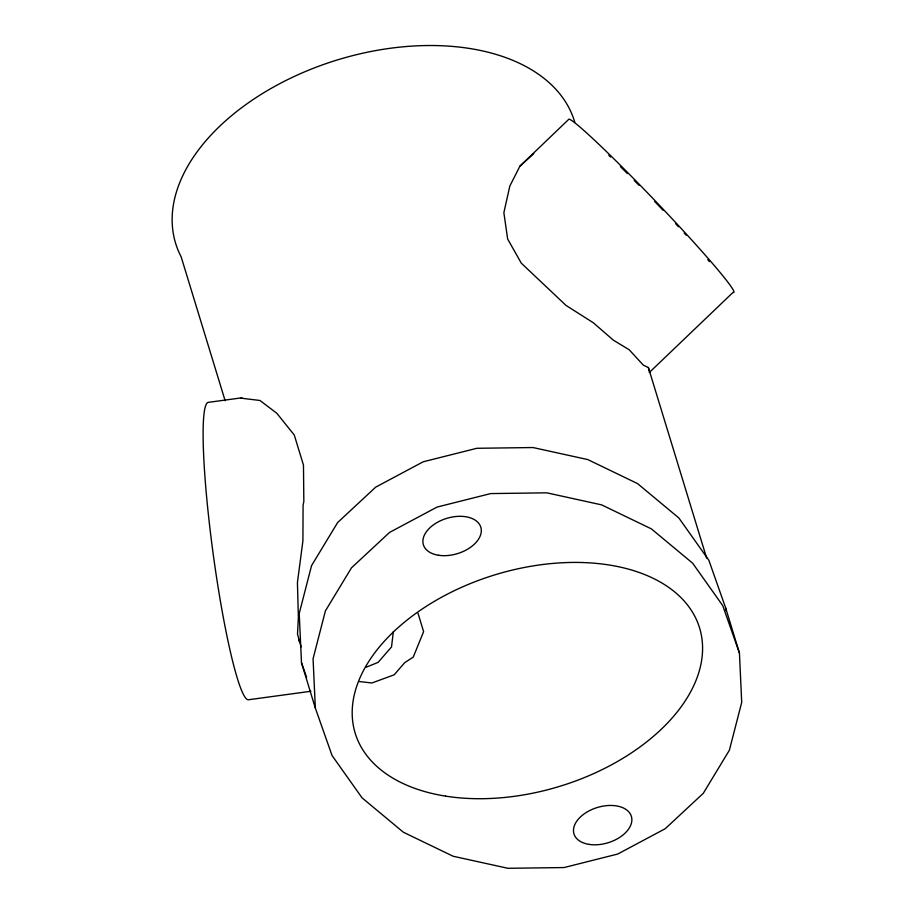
<?xml version="1.0" encoding="UTF-8"?>
<svg xmlns="http://www.w3.org/2000/svg" width="914" height="914" viewBox="0 0 914 914"><rect width="100%" height="100%" fill="white"/><g stroke="black" fill="none" stroke-linecap="round" stroke-linejoin="round"><path stroke-width="1.37" d="M393.374 631.471L391.523 646.941L378.133 662.364L366.114 667.231M649.237 372.581L733.005 292.423A120.031 6.398 46.3 0 0 664.741 210.883A120.031 6.398 46.3 0 0 569.034 119.06L519.917 166.177L509.818 186.079L503.865 212.688L507.647 239L521.288 263.152L565.983 305.39L593.323 322.768L613.363 340.168L629.175 349.754L643.387 365.2L648.392 367.554L706.636 558.1M533.753 153.632L519.917 166.177M241.045 398.161L259.987 400.492L276.851 413.311L294.262 435.007L303.471 465.112L303.836 501.569L303.082 505.145L302.911 540.894L297.427 582.549L298.375 617.224L297.507 634.145L301.106 646.895M241.936 397.796L208.186 402.377A150.045 15.447 82.3 0 0 213.065 553.096A150.045 15.447 82.3 0 0 248.574 699.736L310.829 691.281M359.271 681.524L371.895 682.986L394.163 674.818L404.708 662.661L413.231 657.109L423.616 631.643L418.018 613.317M725.59 607.741L708.864 560.282L678.828 517.941L637.526 483.586L587.782 459.571L532.976 447.54L476.834 448.294L423.205 461.787L375.734 487.116L337.643 522.534L311.548 565.629L299.221 613.477L301.494 662.81L315.341 708.099L332.068 755.558L362.104 797.899L403.405 832.254L453.161 856.258L507.967 868.3L564.098 867.546L617.727 854.042L665.209 828.724L703.289 793.306L729.383 750.211L741.711 702.363L739.437 653.03L725.59 607.741L725.727 610.552M739.437 653.03L722.711 605.571L692.675 563.23L651.374 528.875L601.629 504.871L546.823 492.829L490.681 493.583L437.052 507.076L389.581 532.405L351.49 567.822L325.395 610.918L313.068 658.766L315.341 708.099M301.494 662.81L306.613 677.308M225.141 400.732L181.155 256.834A208.563 128.12 -17 0 1 327.018 63.283A208.563 128.12 -17 0 1 574.769 122.19M298.649 639.194L299.369 641.799M648.392 367.554L649.386 371.541M608.781 155.289A105.03 5.598 46.3 0 1 610.609 157.048M620.4 166.599A105.03 5.598 46.3 0 1 627.415 173.58M634.167 180.378A105.03 5.598 46.3 0 1 639.103 185.382M654.515 201.297A105.03 5.598 46.3 0 1 663.016 210.231M675.629 223.702A105.03 5.598 46.3 0 1 678.439 226.729M684.186 233.001A105.03 5.598 46.3 0 1 686.163 235.172M707.779 259.645A105.03 5.598 46.3 0 1 709.435 261.61M589.027 844.387A30.013 18.429 -17 0 0 631.848 819.058A30.013 18.429 -17 0 0 587.142 811.952A30.013 18.429 -17 0 0 589.027 844.387M438.469 555.255A30.013 18.429 -17 0 0 481.29 529.926A30.013 18.429 -17 0 0 436.572 522.808A30.013 18.429 -17 0 0 438.469 555.255M445.506 796.117A180.058 110.605 -17 0 0 702.466 644.13A180.058 110.605 -17 0 0 434.196 601.446A180.058 110.605 -17 0 0 445.506 796.117"/></g></svg>
